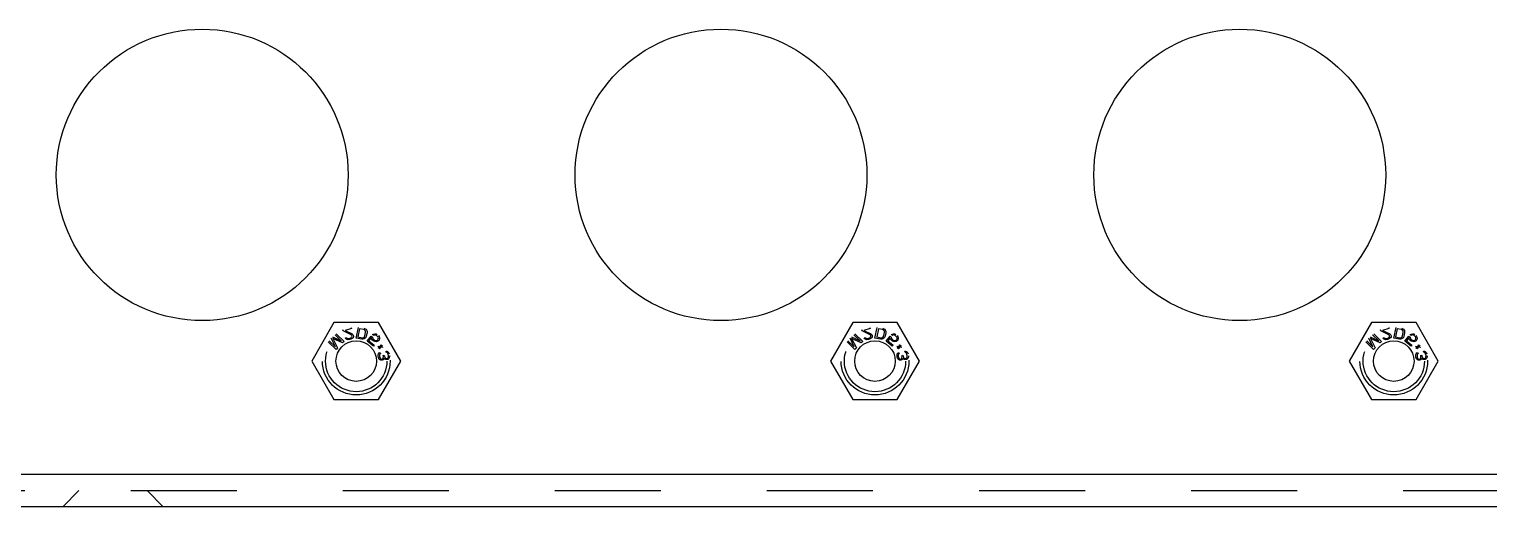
# Model space of a CAD drawing. Header units: millimetres. Extents: x 1262 to 3787, y 0 to 841.
# Drawn here: x 2216.5 to 2306.5, y 323.7 to 353.2 of the extents above; entities that cross this region are included whole.
import ezdxf

# ---------------------------------------------------------------- set-up
doc = ezdxf.new("R2010")
doc.units = ezdxf.units.MM
doc.header["$LTSCALE"] = 65.395
doc.linetypes.add('HIDDEN', pattern=[0.2, 0.1, -0.1])
doc.layers.get('0').update_dxf_attribs({"linetype": 'CONTINUOUS'})
doc.layers.add('02___PRT_ALL_AXES', color=7, linetype='CONTINUOUS')
doc.layers.add('DEFAULT_2', color=8, linetype='HIDDEN')

msp = doc.modelspace()

# ---------------------------------------------------------------- linework, layer by layer
at = {"color": 7, "linetype": 'Continuous'}
for p, q in [((2235.263, 335.079), (2233.892, 332.704)), ((2238.005, 335.079), (2235.263, 335.079)), ((2239.377, 332.704), (2238.005, 335.079)), ((2267.263, 335.079), (2265.892, 332.704)), ((2270.005, 335.079), (2267.263, 335.079)), ((2271.377, 332.704), (2270.005, 335.079)), ((2299.263, 335.079), (2297.892, 332.704)), ((2302.005, 335.079), (2299.263, 335.079)), ((2303.377, 332.704), (2302.005, 335.079)), ((2233.892, 332.704), (2235.263, 330.329)), ((2238.005, 330.329), (2239.377, 332.704)), ((2265.892, 332.704), (2267.263, 330.329)), ((2270.005, 330.329), (2271.377, 332.704)), ((2297.892, 332.704), (2299.263, 330.329)), ((2302.005, 330.329), (2303.377, 332.704)), ((2235.263, 330.329), (2238.005, 330.329)), ((2267.263, 330.329), (2270.005, 330.329)), ((2299.263, 330.329), (2302.005, 330.329))]:
    msp.add_line(p, q, dxfattribs=at)
at = {"color": 3, "linetype": 'Continuous'}
for p, q in [((2371.634, 325.704), (2170.418, 325.704)), ((2372.634, 323.704), (1960.634, 323.704))]:
    msp.add_line(p, q, dxfattribs=at)
at = {"layer": '02___PRT_ALL_AXES', "color": 3, "linetype": 'Continuous'}
for centre, radius in [((2227.134, 344.204), 9), ((2259.134, 344.204), 9), ((2291.134, 344.204), 9), ((2236.634, 332.704), 1.25), ((2268.634, 332.704), 1.25), ((2300.634, 332.704), 1.25)]:
    msp.add_circle(centre, radius, dxfattribs=at)
at = {"layer": 'DEFAULT_2', "color": 8, "linetype": 'HIDDEN'}
for p, q in [((2235.347, 333.587), (2235.094, 334.117)), ((2235.176, 334.201), (2235.713, 333.964)), ((2235.789, 333.829), (2235.188, 334.107)), ((2235.188, 334.107), (2235.484, 333.515)), ((2235.713, 333.964), (2235.329, 334.336)), ((2235.4, 334.39), (2235.881, 333.923)), ((2235.833, 334.572), (2235.817, 334.627)), ((2236.327, 334.324), (2235.833, 334.572)), ((2236.338, 334.714), (2235.945, 334.603)), ((2235.945, 334.603), (2236.385, 334.387)), ((2235.973, 334.131), (2236.043, 334.151)), ((2236.003, 334.078), (2235.973, 334.131)), ((2236.075, 334.036), (2236.003, 334.078)), ((2236.043, 334.151), (2236.083, 334.116)), ((2236.14, 334.024), (2236.075, 334.036)), ((2236.083, 334.116), (2236.133, 334.099)), ((2236.133, 334.099), (2236.208, 334.105)), ((2236.242, 334.037), (2236.14, 334.024)), ((2236.208, 334.105), (2236.264, 334.121)), ((2236.298, 334.053), (2236.242, 334.037)), ((2236.264, 334.121), (2236.33, 334.155)), ((2236.378, 334.091), (2236.298, 334.053)), ((2236.322, 334.77), (2236.338, 334.714)), ((2236.372, 334.275), (2236.327, 334.324)), ((2236.33, 334.155), (2236.364, 334.195)), ((2236.364, 334.195), (2236.38, 334.246)), ((2236.38, 334.246), (2236.372, 334.275)), ((2236.426, 334.136), (2236.378, 334.091)), ((2236.385, 334.387), (2236.425, 334.352)), ((2236.425, 334.352), (2236.456, 334.299)), ((2236.466, 334.209), (2236.426, 334.136)), ((2236.456, 334.299), (2236.464, 334.27)), ((2236.464, 334.27), (2236.466, 334.209)), ((2236.634, 334.124), (2236.774, 334.789)), ((2236.977, 334.052), (2236.634, 334.124)), ((2236.845, 334.703), (2236.738, 334.193)), ((2236.738, 334.193), (2236.995, 334.139)), ((2237.102, 334.65), (2236.845, 334.703)), ((2237.051, 334.052), (2236.977, 334.052)), ((2236.995, 334.139), (2237.055, 334.142)), ((2237.115, 334.069), (2237.051, 334.052)), ((2237.055, 334.142), (2237.104, 334.162)), ((2237.156, 334.623), (2237.102, 334.65)), ((2237.104, 334.162), (2237.142, 334.2)), ((2237.184, 334.115), (2237.115, 334.069)), ((2237.125, 334.735), (2237.189, 334.707)), ((2237.142, 334.2), (2237.169, 334.255)), ((2237.193, 334.585), (2237.156, 334.623)), ((2237.169, 334.255), (2237.214, 334.474)), ((2237.225, 334.167), (2237.184, 334.115)), ((2237.189, 334.707), (2237.24, 334.666)), ((2237.212, 334.535), (2237.193, 334.585)), ((2237.214, 334.474), (2237.212, 334.535)), ((2237.254, 334.237), (2237.225, 334.167)), ((2237.24, 334.666), (2237.285, 334.596)), ((2237.3, 334.456), (2237.254, 334.237)), ((2237.285, 334.596), (2237.301, 334.532)), ((2237.301, 334.532), (2237.3, 334.456)), ((2237.316, 333.943), (2237.562, 334.242)), ((2237.571, 334.138), (2237.42, 333.954)), ((2237.562, 334.242), (2237.641, 334.177)), ((2237.599, 334.057), (2237.571, 334.138)), ((2237.646, 333.999), (2237.599, 334.057)), ((2237.641, 334.177), (2237.658, 334.105)), ((2237.648, 334.345), (2237.708, 334.373)), ((2237.715, 334.29), (2237.648, 334.345)), ((2237.658, 334.105), (2237.693, 334.057)), ((2237.693, 334.057), (2237.761, 334.001)), ((2237.708, 334.373), (2237.78, 334.391)), ((2237.776, 334.317), (2237.715, 334.29)), ((2237.828, 334.312), (2237.776, 334.317)), ((2237.78, 334.391), (2237.864, 334.379)), ((2237.883, 334.287), (2237.828, 334.312)), ((2237.864, 334.379), (2237.928, 334.345)), ((2237.95, 334.231), (2237.883, 334.287)), ((2237.986, 334.182), (2237.95, 334.231)), ((2237.959, 334.012), (2237.977, 334.035)), ((2237.977, 334.035), (2237.995, 334.078)), ((2238.001, 334.131), (2237.986, 334.182)), ((2237.995, 334.078), (2238.001, 334.131)), ((2237.999, 334.286), (2238.044, 334.23)), ((2238.068, 334.076), (2238.043, 334)), ((2238.044, 334.23), (2238.072, 334.15)), ((2238.072, 334.15), (2238.068, 334.076)), ((2267.347, 333.587), (2267.094, 334.117)), ((2267.176, 334.201), (2267.713, 333.964)), ((2267.789, 333.829), (2267.188, 334.107)), ((2267.188, 334.107), (2267.484, 333.515)), ((2267.713, 333.964), (2267.329, 334.336)), ((2267.4, 334.39), (2267.881, 333.923)), ((2267.833, 334.572), (2267.817, 334.627)), ((2268.327, 334.324), (2267.833, 334.572)), ((2268.338, 334.714), (2267.945, 334.603)), ((2267.945, 334.603), (2268.385, 334.387)), ((2267.973, 334.131), (2268.043, 334.151)), ((2268.003, 334.078), (2267.973, 334.131)), ((2268.075, 334.036), (2268.003, 334.078)), ((2268.043, 334.151), (2268.083, 334.116)), ((2268.14, 334.024), (2268.075, 334.036)), ((2268.083, 334.116), (2268.133, 334.099)), ((2268.133, 334.099), (2268.208, 334.105)), ((2268.242, 334.037), (2268.14, 334.024)), ((2268.208, 334.105), (2268.264, 334.121)), ((2268.298, 334.053), (2268.242, 334.037)), ((2268.264, 334.121), (2268.33, 334.155)), ((2268.378, 334.091), (2268.298, 334.053)), ((2268.322, 334.77), (2268.338, 334.714)), ((2268.372, 334.275), (2268.327, 334.324)), ((2268.33, 334.155), (2268.364, 334.195)), ((2268.364, 334.195), (2268.38, 334.246)), ((2268.38, 334.246), (2268.372, 334.275)), ((2268.426, 334.136), (2268.378, 334.091)), ((2268.385, 334.387), (2268.425, 334.352)), ((2268.425, 334.352), (2268.456, 334.299)), ((2268.466, 334.209), (2268.426, 334.136)), ((2268.456, 334.299), (2268.464, 334.27)), ((2268.464, 334.27), (2268.466, 334.209)), ((2268.634, 334.124), (2268.774, 334.789)), ((2268.977, 334.052), (2268.634, 334.124)), ((2268.845, 334.703), (2268.738, 334.193)), ((2268.738, 334.193), (2268.995, 334.139)), ((2269.102, 334.65), (2268.845, 334.703)), ((2269.051, 334.052), (2268.977, 334.052)), ((2268.995, 334.139), (2269.055, 334.142)), ((2269.115, 334.069), (2269.051, 334.052)), ((2269.055, 334.142), (2269.104, 334.162)), ((2269.156, 334.623), (2269.102, 334.65)), ((2269.104, 334.162), (2269.142, 334.2)), ((2269.184, 334.115), (2269.115, 334.069)), ((2269.125, 334.735), (2269.189, 334.707)), ((2269.142, 334.2), (2269.169, 334.255)), ((2269.193, 334.585), (2269.156, 334.623)), ((2269.169, 334.255), (2269.214, 334.474)), ((2269.225, 334.167), (2269.184, 334.115)), ((2269.189, 334.707), (2269.24, 334.666)), ((2269.212, 334.535), (2269.193, 334.585)), ((2269.214, 334.474), (2269.212, 334.535)), ((2269.254, 334.237), (2269.225, 334.167)), ((2269.24, 334.666), (2269.285, 334.596)), ((2269.3, 334.456), (2269.254, 334.237)), ((2269.285, 334.596), (2269.301, 334.532)), ((2269.301, 334.532), (2269.3, 334.456)), ((2269.316, 333.943), (2269.562, 334.242)), ((2269.571, 334.138), (2269.42, 333.954)), ((2269.562, 334.242), (2269.641, 334.177)), ((2269.599, 334.057), (2269.571, 334.138)), ((2269.646, 333.999), (2269.599, 334.057)), ((2269.641, 334.177), (2269.658, 334.105)), ((2269.648, 334.345), (2269.708, 334.373)), ((2269.715, 334.29), (2269.648, 334.345)), ((2269.658, 334.105), (2269.693, 334.057)), ((2269.693, 334.057), (2269.761, 334.001)), ((2269.708, 334.373), (2269.78, 334.391)), ((2269.776, 334.317), (2269.715, 334.29)), ((2269.828, 334.312), (2269.776, 334.317)), ((2269.78, 334.391), (2269.864, 334.379)), ((2269.883, 334.287), (2269.828, 334.312)), ((2269.864, 334.379), (2269.928, 334.345)), ((2269.95, 334.231), (2269.883, 334.287)), ((2269.986, 334.182), (2269.95, 334.231)), ((2269.959, 334.012), (2269.977, 334.035)), ((2269.977, 334.035), (2269.995, 334.078)), ((2270.001, 334.131), (2269.986, 334.182)), ((2269.995, 334.078), (2270.001, 334.131)), ((2269.999, 334.286), (2270.044, 334.23)), ((2270.068, 334.076), (2270.043, 334)), ((2270.044, 334.23), (2270.072, 334.15)), ((2270.072, 334.15), (2270.068, 334.076)), ((2299.347, 333.587), (2299.094, 334.117)), ((2299.176, 334.201), (2299.713, 333.964)), ((2299.789, 333.829), (2299.188, 334.107)), ((2299.188, 334.107), (2299.484, 333.515)), ((2299.713, 333.964), (2299.329, 334.336)), ((2299.4, 334.39), (2299.881, 333.923)), ((2299.833, 334.572), (2299.817, 334.627)), ((2300.327, 334.324), (2299.833, 334.572)), ((2300.338, 334.714), (2299.945, 334.603)), ((2299.945, 334.603), (2300.385, 334.387)), ((2299.973, 334.131), (2300.043, 334.151)), ((2300.003, 334.078), (2299.973, 334.131)), ((2300.075, 334.036), (2300.003, 334.078)), ((2300.043, 334.151), (2300.083, 334.116)), ((2300.14, 334.024), (2300.075, 334.036)), ((2300.083, 334.116), (2300.133, 334.099)), ((2300.133, 334.099), (2300.208, 334.105)), ((2300.242, 334.037), (2300.14, 334.024)), ((2300.208, 334.105), (2300.264, 334.121)), ((2300.298, 334.053), (2300.242, 334.037)), ((2300.264, 334.121), (2300.33, 334.155)), ((2300.378, 334.091), (2300.298, 334.053)), ((2300.322, 334.77), (2300.338, 334.714)), ((2300.372, 334.275), (2300.327, 334.324)), ((2300.33, 334.155), (2300.364, 334.195)), ((2300.364, 334.195), (2300.38, 334.246)), ((2300.38, 334.246), (2300.372, 334.275)), ((2300.426, 334.136), (2300.378, 334.091)), ((2300.385, 334.387), (2300.425, 334.352)), ((2300.425, 334.352), (2300.456, 334.299)), ((2300.466, 334.209), (2300.426, 334.136)), ((2300.456, 334.299), (2300.464, 334.27)), ((2300.464, 334.27), (2300.466, 334.209)), ((2300.634, 334.124), (2300.774, 334.789)), ((2300.977, 334.052), (2300.634, 334.124)), ((2300.845, 334.703), (2300.738, 334.193)), ((2300.738, 334.193), (2300.995, 334.139)), ((2301.102, 334.65), (2300.845, 334.703)), ((2301.051, 334.052), (2300.977, 334.052)), ((2300.995, 334.139), (2301.055, 334.142)), ((2301.115, 334.069), (2301.051, 334.052)), ((2301.055, 334.142), (2301.104, 334.162)), ((2301.156, 334.623), (2301.102, 334.65)), ((2301.104, 334.162), (2301.142, 334.2)), ((2301.184, 334.115), (2301.115, 334.069)), ((2301.125, 334.735), (2301.189, 334.707)), ((2301.142, 334.2), (2301.169, 334.255)), ((2301.193, 334.585), (2301.156, 334.623)), ((2301.169, 334.255), (2301.214, 334.474)), ((2301.225, 334.167), (2301.184, 334.115)), ((2301.189, 334.707), (2301.24, 334.666)), ((2301.212, 334.535), (2301.193, 334.585)), ((2301.214, 334.474), (2301.212, 334.535)), ((2301.254, 334.237), (2301.225, 334.167)), ((2301.24, 334.666), (2301.285, 334.596)), ((2301.3, 334.456), (2301.254, 334.237)), ((2301.285, 334.596), (2301.301, 334.532)), ((2301.301, 334.532), (2301.3, 334.456)), ((2301.316, 333.943), (2301.562, 334.242)), ((2301.571, 334.138), (2301.42, 333.954)), ((2301.562, 334.242), (2301.641, 334.177)), ((2301.599, 334.057), (2301.571, 334.138)), ((2301.646, 333.999), (2301.599, 334.057)), ((2301.641, 334.177), (2301.658, 334.105)), ((2301.648, 334.345), (2301.708, 334.373)), ((2301.715, 334.29), (2301.648, 334.345)), ((2301.658, 334.105), (2301.693, 334.057)), ((2301.693, 334.057), (2301.761, 334.001)), ((2301.708, 334.373), (2301.78, 334.391)), ((2301.776, 334.317), (2301.715, 334.29)), ((2301.828, 334.312), (2301.776, 334.317)), ((2301.78, 334.391), (2301.864, 334.379)), ((2301.883, 334.287), (2301.828, 334.312)), ((2301.864, 334.379), (2301.928, 334.345)), ((2301.95, 334.231), (2301.883, 334.287)), ((2301.986, 334.182), (2301.95, 334.231)), ((2301.959, 334.012), (2301.977, 334.035)), ((2301.977, 334.035), (2301.995, 334.078)), ((2302.001, 334.131), (2301.986, 334.182)), ((2301.995, 334.078), (2302.001, 334.131)), ((2301.999, 334.286), (2302.044, 334.23)), ((2302.068, 334.076), (2302.043, 334)), ((2302.044, 334.23), (2302.072, 334.15)), ((2302.072, 334.15), (2302.068, 334.076)), ((2235.393, 333.421), (2234.912, 333.888)), ((2234.964, 333.959), (2235.347, 333.587)), ((2235.484, 333.515), (2235.393, 333.421)), ((2235.881, 333.923), (2235.789, 333.829)), ((2237.699, 333.628), (2237.316, 333.943)), ((2237.42, 333.954), (2237.746, 333.685)), ((2237.713, 333.944), (2237.646, 333.999)), ((2237.746, 333.685), (2237.699, 333.628)), ((2237.779, 333.909), (2237.713, 333.944)), ((2237.761, 334.001), (2237.815, 333.975)), ((2237.864, 333.897), (2237.779, 333.909)), ((2237.815, 333.975), (2237.868, 333.971)), ((2237.935, 333.915), (2237.864, 333.897)), ((2237.868, 333.971), (2237.919, 333.986)), ((2237.919, 333.986), (2237.959, 334.012)), ((2238.005, 333.954), (2237.935, 333.915)), ((2237.992, 333.608), (2237.997, 333.628)), ((2238.093, 333.583), (2237.992, 333.608)), ((2237.992, 333.082), (2238.011, 333.145)), ((2237.997, 333.628), (2238.118, 333.598)), ((2238.003, 333.53), (2238.093, 333.583)), ((2238.017, 333.505), (2238.003, 333.53)), ((2238.043, 334), (2238.005, 333.954)), ((2238.011, 333.145), (2238.058, 333.213)), ((2238.107, 333.558), (2238.017, 333.505)), ((2238.058, 333.213), (2238.114, 333.239)), ((2238.089, 333.13), (2238.068, 333.082)), ((2238.08, 333.457), (2238.107, 333.558)), ((2238.1, 333.452), (2238.08, 333.457)), ((2238.128, 333.167), (2238.089, 333.13)), ((2238.133, 333.573), (2238.1, 333.452)), ((2238.114, 333.239), (2238.128, 333.167)), ((2238.118, 333.598), (2238.151, 333.718)), ((2238.254, 333.542), (2238.133, 333.573)), ((2238.172, 333.713), (2238.144, 333.613)), ((2238.144, 333.613), (2238.234, 333.665)), ((2238.151, 333.718), (2238.172, 333.713)), ((2238.249, 333.64), (2238.159, 333.588)), ((2238.159, 333.588), (2238.26, 333.562)), ((2238.234, 333.665), (2238.249, 333.64)), ((2238.26, 333.562), (2238.254, 333.542)), ((2238.477, 333.323), (2238.524, 333.317)), ((2238.491, 333.251), (2238.477, 333.323)), ((2238.523, 333.243), (2238.491, 333.251)), ((2238.557, 333.22), (2238.523, 333.243)), ((2238.524, 333.317), (2238.573, 333.297)), ((2238.577, 333.194), (2238.557, 333.22)), ((2238.573, 333.297), (2238.61, 333.259)), ((2238.606, 333.125), (2238.577, 333.194)), ((2238.622, 333.039), (2238.606, 333.125)), ((2238.61, 333.259), (2238.651, 333.208)), ((2238.651, 333.208), (2238.675, 333.157)), ((2267.393, 333.421), (2266.912, 333.888)), ((2266.964, 333.959), (2267.347, 333.587)), ((2267.484, 333.515), (2267.393, 333.421)), ((2267.881, 333.923), (2267.789, 333.829)), ((2269.699, 333.628), (2269.316, 333.943)), ((2269.42, 333.954), (2269.746, 333.685)), ((2269.713, 333.944), (2269.646, 333.999)), ((2269.746, 333.685), (2269.699, 333.628)), ((2269.779, 333.909), (2269.713, 333.944)), ((2269.761, 334.001), (2269.815, 333.975)), ((2269.864, 333.897), (2269.779, 333.909)), ((2269.815, 333.975), (2269.868, 333.971)), ((2269.935, 333.915), (2269.864, 333.897)), ((2269.868, 333.971), (2269.919, 333.986)), ((2269.919, 333.986), (2269.959, 334.012)), ((2270.005, 333.954), (2269.935, 333.915)), ((2269.992, 333.608), (2269.997, 333.628)), ((2270.093, 333.583), (2269.992, 333.608)), ((2269.992, 333.082), (2270.011, 333.145)), ((2269.997, 333.628), (2270.118, 333.598)), ((2270.003, 333.53), (2270.093, 333.583)), ((2270.017, 333.505), (2270.003, 333.53)), ((2270.043, 334), (2270.005, 333.954)), ((2270.011, 333.145), (2270.058, 333.213)), ((2270.107, 333.558), (2270.017, 333.505)), ((2270.058, 333.213), (2270.114, 333.239)), ((2270.089, 333.13), (2270.068, 333.082)), ((2270.08, 333.457), (2270.107, 333.558)), ((2270.1, 333.452), (2270.08, 333.457)), ((2270.128, 333.167), (2270.089, 333.13)), ((2270.133, 333.573), (2270.1, 333.452)), ((2270.114, 333.239), (2270.128, 333.167)), ((2270.118, 333.598), (2270.151, 333.718)), ((2270.254, 333.542), (2270.133, 333.573)), ((2270.172, 333.713), (2270.144, 333.613)), ((2270.144, 333.613), (2270.234, 333.665)), ((2270.151, 333.718), (2270.172, 333.713)), ((2270.249, 333.64), (2270.159, 333.588)), ((2270.159, 333.588), (2270.26, 333.562)), ((2270.234, 333.665), (2270.249, 333.64)), ((2270.26, 333.562), (2270.254, 333.542)), ((2270.477, 333.323), (2270.524, 333.317)), ((2270.491, 333.251), (2270.477, 333.323)), ((2270.523, 333.243), (2270.491, 333.251)), ((2270.557, 333.22), (2270.523, 333.243)), ((2270.524, 333.317), (2270.573, 333.297)), ((2270.577, 333.194), (2270.557, 333.22)), ((2270.573, 333.297), (2270.61, 333.259)), ((2270.606, 333.125), (2270.577, 333.194)), ((2270.622, 333.039), (2270.606, 333.125)), ((2270.61, 333.259), (2270.651, 333.208)), ((2270.651, 333.208), (2270.675, 333.157)), ((2299.393, 333.421), (2298.912, 333.888)), ((2298.964, 333.959), (2299.347, 333.587)), ((2299.484, 333.515), (2299.393, 333.421)), ((2299.881, 333.923), (2299.789, 333.829)), ((2301.699, 333.628), (2301.316, 333.943)), ((2301.42, 333.954), (2301.746, 333.685)), ((2301.713, 333.944), (2301.646, 333.999)), ((2301.746, 333.685), (2301.699, 333.628)), ((2301.779, 333.909), (2301.713, 333.944)), ((2301.761, 334.001), (2301.815, 333.975)), ((2301.864, 333.897), (2301.779, 333.909)), ((2301.815, 333.975), (2301.868, 333.971)), ((2301.935, 333.915), (2301.864, 333.897)), ((2301.868, 333.971), (2301.919, 333.986)), ((2301.919, 333.986), (2301.959, 334.012)), ((2302.005, 333.954), (2301.935, 333.915)), ((2301.992, 333.608), (2301.997, 333.628)), ((2302.093, 333.583), (2301.992, 333.608)), ((2301.992, 333.082), (2302.011, 333.145)), ((2301.997, 333.628), (2302.118, 333.598)), ((2302.003, 333.53), (2302.093, 333.583)), ((2302.017, 333.505), (2302.003, 333.53)), ((2302.043, 334), (2302.005, 333.954)), ((2302.011, 333.145), (2302.058, 333.213)), ((2302.107, 333.558), (2302.017, 333.505)), ((2302.058, 333.213), (2302.114, 333.239)), ((2302.089, 333.13), (2302.068, 333.082)), ((2302.08, 333.457), (2302.107, 333.558)), ((2302.1, 333.452), (2302.08, 333.457)), ((2302.128, 333.167), (2302.089, 333.13)), ((2302.133, 333.573), (2302.1, 333.452)), ((2302.114, 333.239), (2302.128, 333.167)), ((2302.118, 333.598), (2302.151, 333.718)), ((2302.254, 333.542), (2302.133, 333.573)), ((2302.172, 333.713), (2302.144, 333.613)), ((2302.144, 333.613), (2302.234, 333.665)), ((2302.151, 333.718), (2302.172, 333.713)), ((2302.249, 333.64), (2302.159, 333.588)), ((2302.159, 333.588), (2302.26, 333.562)), ((2302.234, 333.665), (2302.249, 333.64)), ((2302.26, 333.562), (2302.254, 333.542)), ((2302.477, 333.323), (2302.524, 333.317)), ((2302.491, 333.251), (2302.477, 333.323)), ((2302.523, 333.243), (2302.491, 333.251)), ((2302.557, 333.22), (2302.523, 333.243)), ((2302.524, 333.317), (2302.573, 333.297)), ((2302.577, 333.194), (2302.557, 333.22)), ((2302.573, 333.297), (2302.61, 333.259)), ((2302.606, 333.125), (2302.577, 333.194)), ((2302.622, 333.039), (2302.606, 333.125)), ((2302.61, 333.259), (2302.651, 333.208)), ((2302.651, 333.208), (2302.675, 333.157)), ((2237.997, 332.979), (2237.992, 333.082)), ((2238.002, 332.95), (2237.997, 332.979)), ((2238.036, 332.853), (2238.002, 332.95)), ((2238.076, 332.801), (2238.036, 332.853)), ((2238.068, 333.082), (2238.067, 333.007)), ((2238.067, 333.007), (2238.078, 332.95)), ((2238.146, 332.755), (2238.076, 332.801)), ((2238.078, 332.95), (2238.106, 332.881)), ((2238.106, 332.881), (2238.144, 332.844)), ((2238.144, 332.844), (2238.193, 332.823)), ((2238.207, 332.752), (2238.146, 332.755)), ((2238.193, 332.823), (2238.223, 332.829)), ((2238.236, 332.757), (2238.207, 332.752)), ((2238.223, 332.829), (2238.276, 332.869)), ((2238.292, 332.783), (2238.236, 332.757)), ((2238.276, 332.869), (2238.299, 332.903)), ((2238.33, 332.82), (2238.292, 332.783)), ((2238.299, 332.903), (2238.312, 332.995)), ((2238.301, 333.052), (2238.36, 333.063)), ((2238.312, 332.995), (2238.301, 333.052)), ((2238.363, 332.886), (2238.33, 332.82)), ((2238.36, 333.063), (2238.371, 333.006)), ((2238.406, 332.82), (2238.363, 332.886)), ((2238.371, 333.006), (2238.402, 332.923)), ((2238.402, 332.923), (2238.439, 332.885)), ((2238.456, 332.799), (2238.406, 332.82)), ((2238.439, 332.885), (2238.503, 332.868)), ((2238.517, 332.796), (2238.456, 332.799)), ((2238.503, 332.868), (2238.562, 332.879)), ((2238.575, 332.807), (2238.517, 332.796)), ((2238.562, 332.879), (2238.588, 332.899)), ((2238.617, 332.83), (2238.575, 332.807)), ((2238.588, 332.899), (2238.612, 332.933)), ((2238.612, 332.933), (2238.621, 332.965)), ((2238.655, 332.867), (2238.617, 332.83)), ((2238.621, 332.965), (2238.622, 333.039)), ((2238.676, 332.916), (2238.655, 332.867)), ((2238.694, 332.979), (2238.676, 332.916)), ((2238.698, 333.035), (2238.694, 332.979)), ((2269.997, 332.979), (2269.992, 333.082)), ((2270.002, 332.95), (2269.997, 332.979)), ((2270.036, 332.853), (2270.002, 332.95)), ((2270.076, 332.801), (2270.036, 332.853)), ((2270.068, 333.082), (2270.067, 333.007)), ((2270.067, 333.007), (2270.078, 332.95)), ((2270.146, 332.755), (2270.076, 332.801)), ((2270.078, 332.95), (2270.106, 332.881)), ((2270.106, 332.881), (2270.144, 332.844)), ((2270.144, 332.844), (2270.193, 332.823)), ((2270.207, 332.752), (2270.146, 332.755)), ((2270.193, 332.823), (2270.223, 332.829)), ((2270.236, 332.757), (2270.207, 332.752)), ((2270.223, 332.829), (2270.276, 332.869)), ((2270.292, 332.783), (2270.236, 332.757)), ((2270.276, 332.869), (2270.299, 332.903)), ((2270.33, 332.82), (2270.292, 332.783)), ((2270.299, 332.903), (2270.312, 332.995)), ((2270.301, 333.052), (2270.36, 333.063)), ((2270.312, 332.995), (2270.301, 333.052)), ((2270.363, 332.886), (2270.33, 332.82)), ((2270.36, 333.063), (2270.371, 333.006)), ((2270.406, 332.82), (2270.363, 332.886)), ((2270.371, 333.006), (2270.402, 332.923)), ((2270.402, 332.923), (2270.439, 332.885)), ((2270.456, 332.799), (2270.406, 332.82)), ((2270.439, 332.885), (2270.503, 332.868)), ((2270.517, 332.796), (2270.456, 332.799)), ((2270.503, 332.868), (2270.562, 332.879)), ((2270.575, 332.807), (2270.517, 332.796)), ((2270.562, 332.879), (2270.588, 332.899)), ((2270.617, 332.83), (2270.575, 332.807)), ((2270.588, 332.899), (2270.612, 332.933)), ((2270.612, 332.933), (2270.621, 332.965)), ((2270.655, 332.867), (2270.617, 332.83)), ((2270.621, 332.965), (2270.622, 333.039)), ((2270.676, 332.916), (2270.655, 332.867)), ((2270.694, 332.979), (2270.676, 332.916)), ((2270.698, 333.035), (2270.694, 332.979)), ((2301.997, 332.979), (2301.992, 333.082)), ((2302.002, 332.95), (2301.997, 332.979)), ((2302.036, 332.853), (2302.002, 332.95)), ((2302.076, 332.801), (2302.036, 332.853)), ((2302.068, 333.082), (2302.067, 333.007)), ((2302.067, 333.007), (2302.078, 332.95)), ((2302.146, 332.755), (2302.076, 332.801)), ((2302.078, 332.95), (2302.106, 332.881)), ((2302.106, 332.881), (2302.144, 332.844)), ((2302.144, 332.844), (2302.193, 332.823)), ((2302.207, 332.752), (2302.146, 332.755)), ((2302.193, 332.823), (2302.223, 332.829)), ((2302.236, 332.757), (2302.207, 332.752)), ((2302.223, 332.829), (2302.276, 332.869)), ((2302.292, 332.783), (2302.236, 332.757)), ((2302.276, 332.869), (2302.299, 332.903)), ((2302.33, 332.82), (2302.292, 332.783)), ((2302.299, 332.903), (2302.312, 332.995)), ((2302.301, 333.052), (2302.36, 333.063)), ((2302.312, 332.995), (2302.301, 333.052)), ((2302.363, 332.886), (2302.33, 332.82)), ((2302.36, 333.063), (2302.371, 333.006)), ((2302.406, 332.82), (2302.363, 332.886)), ((2302.371, 333.006), (2302.402, 332.923)), ((2302.402, 332.923), (2302.439, 332.885)), ((2302.456, 332.799), (2302.406, 332.82)), ((2302.439, 332.885), (2302.503, 332.868)), ((2302.517, 332.796), (2302.456, 332.799)), ((2302.503, 332.868), (2302.562, 332.879)), ((2302.575, 332.807), (2302.517, 332.796)), ((2302.562, 332.879), (2302.588, 332.899)), ((2302.617, 332.83), (2302.575, 332.807)), ((2302.588, 332.899), (2302.612, 332.933)), ((2302.612, 332.933), (2302.621, 332.965)), ((2302.655, 332.867), (2302.617, 332.83)), ((2302.621, 332.965), (2302.622, 333.039)), ((2302.676, 332.916), (2302.655, 332.867)), ((2302.694, 332.979), (2302.676, 332.916)), ((2302.698, 333.035), (2302.694, 332.979)), ((2170.418, 324.704), (2372.634, 324.704)), ((2218.534, 323.704), (2219.534, 324.704)), ((2224.734, 323.704), (2223.734, 324.704))]:
    msp.add_line(p, q, dxfattribs=at)
for centre, radius in [((2236.634, 332.704), 2.09), ((2236.634, 332.704), 1.89), ((2268.634, 332.704), 2.09), ((2268.634, 332.704), 1.89), ((2300.634, 332.704), 2.09), ((2300.634, 332.704), 1.89)]:
    msp.add_circle(centre, radius, dxfattribs=at)

doc.saveas('drawing.dxf')
